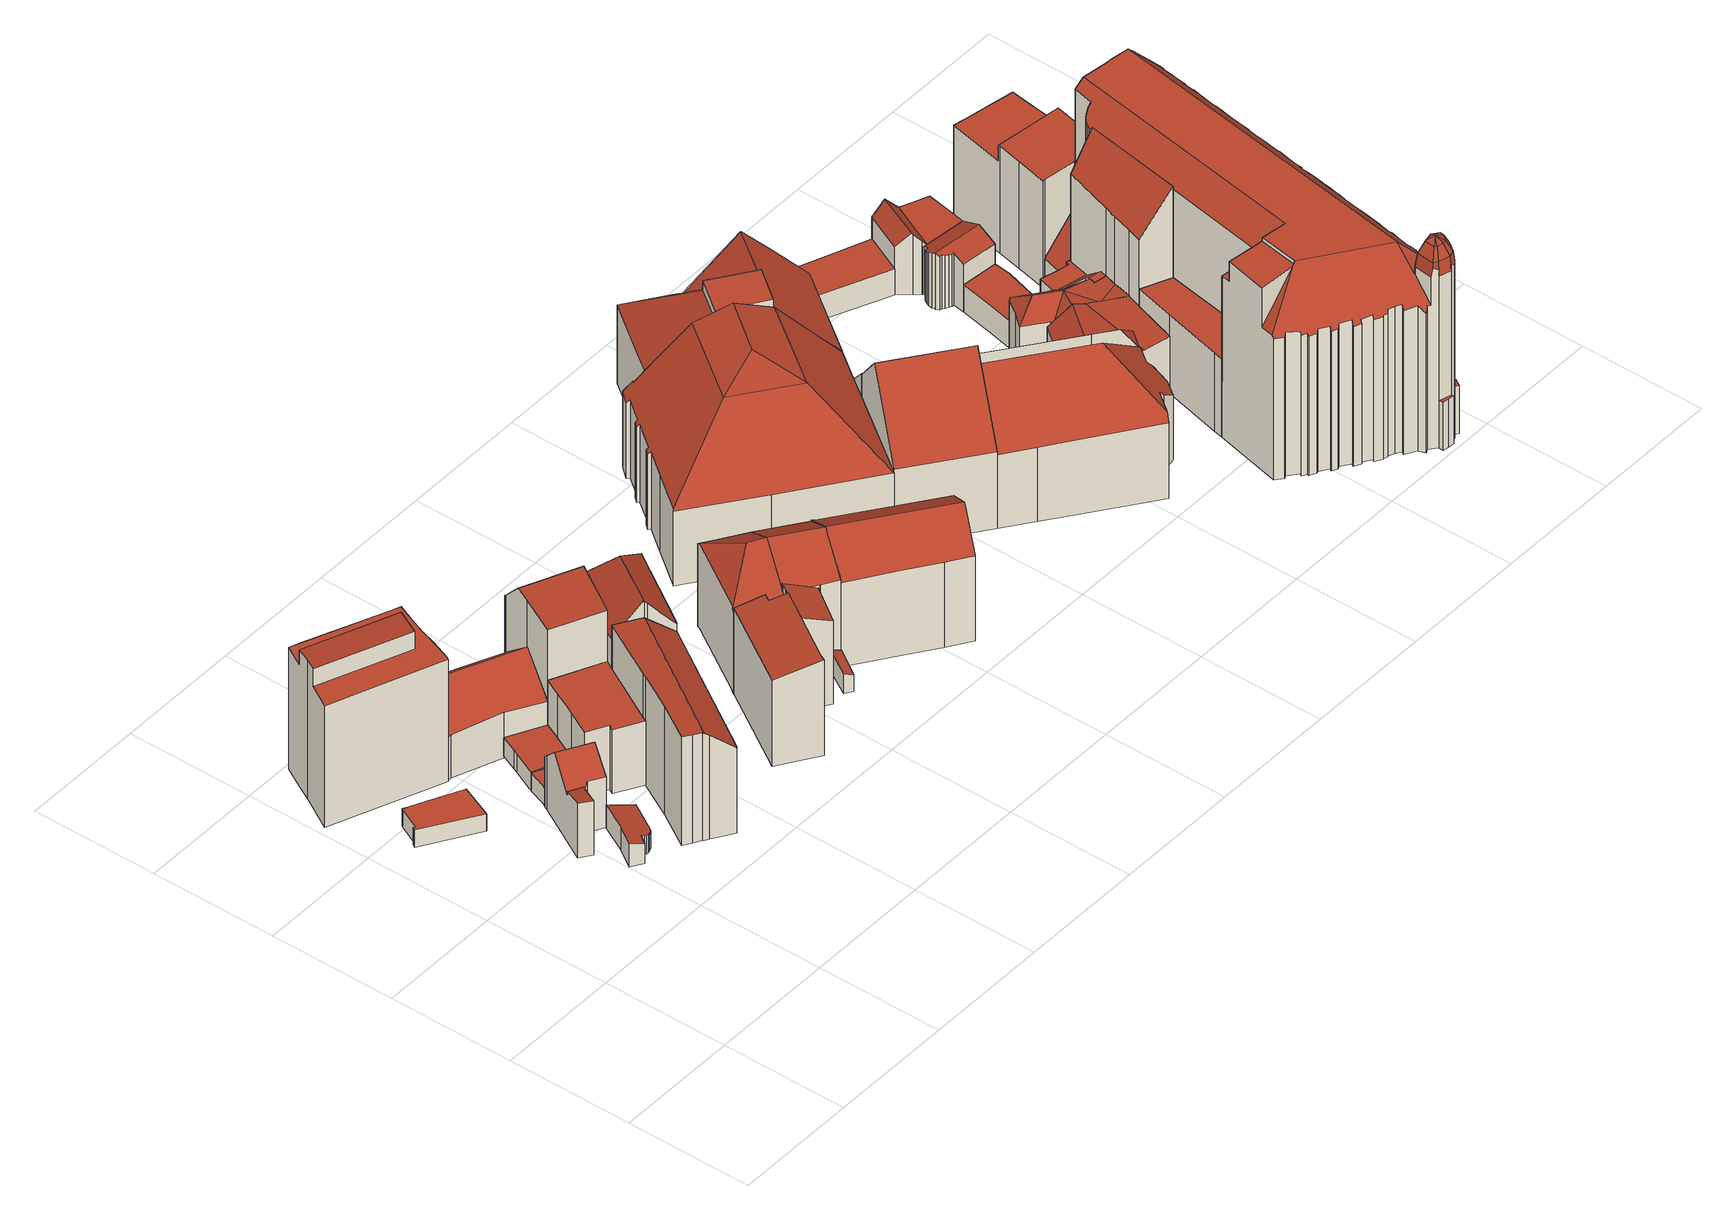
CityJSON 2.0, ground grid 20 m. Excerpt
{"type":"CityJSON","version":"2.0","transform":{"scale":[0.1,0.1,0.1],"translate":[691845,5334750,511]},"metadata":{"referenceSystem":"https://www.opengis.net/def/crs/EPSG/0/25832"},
"CityObjects":{
"building1":{"type":"Building","attributes":{"Gemeindeschluessel":"09162000","HoeheDach":"515.004","HoeheGrund":"511.980","Methode":"1000","NiedrigsteTraufeDesGebaeudes":"515.004","Geometrietyp2DReferenz":"3000","function":"31001_1000","roofType":"1000","measuredHeight":3.02},"geometry":[{"type":"MultiSurface","lod":"2","boundaries":[[[0,1,2,3]],[[4,5,6,7,8,9]],[[10,11,1,0]],[[12,13,14,15,16,17,2,1,11,5,4,9,18]],[[19,18,9,8]],[[20,16,15,21]],[[6,5,11,10]],[[22,23,21,15,14,13]],[[17,16,20,24,3,2]],[[25,22,13,12,18,19]],[[23,22,25,19,8,7,6,10,0,3,24,20,21]]],"semantics":{"surfaces":[{"type":"WallSurface"},{"type":"RoofSurface"},{"type":"GroundSurface"}],"values":[0,0,0,1,0,0,0,0,0,0,2]}}]},
"building2":{"type":"Building","attributes":{"Gemeindeschluessel":"09162000","HoeheDach":"536.243","HoeheGrund":"512.110","Methode":"2000","NiedrigsteTraufeDesGebaeudes":"533.240","Geometrietyp2DReferenz":"3000","function":"31001_9998","roofType":"1000","measuredHeight":24.13,"storeysAboveGround":5},"geometry":[{"type":"MultiSurface","lod":"2","boundaries":[[[26,27,28,29,30,31]],[[32,33,34,35]],[[27,26,36,37,38,39,40,41,42,43,44,45,28]],[[46,47,48,31,30,29,49,50,51,52,32,35,53,54]],[[35,34,55,53]],[[38,46,54,39]],[[56,57,52,51,43,42,41]],[[54,53,55,56,41,40,39]],[[37,47,46,38]],[[34,33,57,56,55]],[[50,49,29,28,45,44,43,51]],[[52,57,33,32]],[[37,36,26,31,48,47]]],"semantics":{"surfaces":[{"type":"WallSurface"},{"type":"GroundSurface"},{"type":"RoofSurface"}],"values":[0,0,1,2,0,0,0,0,0,2,0,0,0]}}]},
"building3":{"type":"Building","attributes":{"Gemeindeschluessel":"09162000","HoeheDach":"515.799","HoeheGrund":"511.840","Methode":"2000","NiedrigsteTraufeDesGebaeudes":"514.741","Geometrietyp2DReferenz":"3000","function":"31001_9998","roofType":"2100","measuredHeight":3.96},"geometry":[{"type":"MultiSurface","lod":"2","boundaries":[[[58,59,60,61]],[[61,60,62,63]],[[64,65,66,67]],[[63,62,68,69]],[[70,71,64,67,72,58,61,63,69,73,74,75]],[[73,76,77,74]],[[69,68,76,73]],[[74,77,78,75]],[[71,79,65,64]],[[78,77,76,68,62,60,59,80,66,65,79,81]],[[70,81,79,71]],[[67,66,80,72]],[[72,80,59,58]],[[75,78,81,70]]],"semantics":{"surfaces":[{"type":"WallSurface"},{"type":"GroundSurface"},{"type":"RoofSurface"}],"values":[0,0,0,0,1,0,0,0,0,2,0,0,0,0]}}]},
"building4":{"type":"Building","attributes":{"Gemeindeschluessel":"09162000","HoeheDach":"523.930","HoeheGrund":"511.875","Methode":"2000","NiedrigsteTraufeDesGebaeudes":"520.040","Geometrietyp2DReferenz":"3000","function":"31001_9998","roofType":"3100","measuredHeight":12.05},"geometry":[{"type":"MultiSurface","lod":"2","boundaries":[[[82,83,84,85]],[[86,87,83,82]],[[88,89,90,91]],[[92,93,94,95]],[[96,85,84,89,88,97,98]],[[99,100,101,98,97]],[[96,98,101,102]],[[83,87,90,89,84]],[[86,95,94,91,90,87]],[[92,103,100,99,93]],[[91,94,93,99,97,88]],[[102,101,100,103]],[[92,95,86,82,85,96,102,103]]],"semantics":{"surfaces":[{"type":"WallSurface"},{"type":"RoofSurface"},{"type":"GroundSurface"}],"values":[0,0,0,0,0,1,0,1,0,0,1,0,2]}}]},
"building5":{"type":"Building","attributes":{"Gemeindeschluessel":"09162000","HoeheDach":"515.110","HoeheGrund":"512.020","Methode":"2000","NiedrigsteTraufeDesGebaeudes":"515.110","Geometrietyp2DReferenz":"3000","function":"31001_2000","roofType":"1000","measuredHeight":3.09},"geometry":[{"type":"MultiSurface","lod":"2","boundaries":[[[104,105,106,107,108,109]],[[110,111,112,113,114,115]],[[113,112,116,105,104,109,117,114]],[[114,117,109,108,118,115]],[[111,119,106,105,116,112]],[[119,111,110,115,118,108,107,106]]],"semantics":{"surfaces":[{"type":"WallSurface"},{"type":"RoofSurface"},{"type":"GroundSurface"}],"values":[0,0,1,0,0,2]}}]},
"building6":{"type":"Building","attributes":{"Gemeindeschluessel":"09162000","HoeheDach":"515.291","HoeheGrund":"512.070","Methode":"1000","NiedrigsteTraufeDesGebaeudes":"515.291","Geometrietyp2DReferenz":"3000","function":"31001_2000","roofType":"1000","measuredHeight":3.22},"geometry":[{"type":"MultiSurface","lod":"2","boundaries":[[[120,121,122,123]],[[124,123,122,125,126,127]],[[128,129,121,120]],[[125,122,121,129,130,131,132,133,126]],[[120,123,124,127,134,135,136,137,128]],[[137,130,129,128]],[[135,132,131,136]],[[126,133,132,135,134,127]],[[136,131,130,137]]],"semantics":{"surfaces":[{"type":"WallSurface"},{"type":"RoofSurface"},{"type":"GroundSurface"}],"values":[0,0,0,1,2,0,0,0,0]}}]},
"building7":{"type":"Building","attributes":{"Gemeindeschluessel":"09162000","HoeheDach":"524.477","HoeheGrund":"511.830","Methode":"1000","NiedrigsteTraufeDesGebaeudes":"519.149","Geometrietyp2DReferenz":"3000","function":"31001_9998","roofType":"3100","measuredHeight":12.65,"storeysAboveGround":2},"geometry":[{"type":"MultiSurface","lod":"2","boundaries":[[[138,139,140,141]],[[142,143,144,145]],[[146,147,148,149,150,151]],[[152,153,154,155,141,140]],[[156,149,148,147,142,145,157,138,141,155,154]],[[144,143,146,151,139,158]],[[151,150,159,153,152,140,139]],[[147,146,143,142]],[[145,144,158,157]],[[157,158,139,138]],[[149,156,154,153,159,150]]],"semantics":{"surfaces":[{"type":"WallSurface"},{"type":"GroundSurface"},{"type":"RoofSurface"}],"values":[0,0,0,0,1,2,2,0,0,0,0]}}]},
"building8":{"type":"Building","attributes":{"Gemeindeschluessel":"09162000","HoeheDach":"522.979","HoeheGrund":"511.920","Methode":"1000","NiedrigsteTraufeDesGebaeudes":"522.979","Geometrietyp2DReferenz":"3000","function":"31001_9998","roofType":"1000","measuredHeight":11.06},"geometry":[{"type":"MultiSurface","lod":"2","boundaries":[[[160,161,162,103]],[[163,164,161,160]],[[165,166,167,168,164,163]],[[169,170,171,172]],[[166,173,174,175,176,167]],[[177,178,175,174]],[[161,164,168,167,176,175,178,179,180,171,170,181,182,162]],[[103,162,182,183]],[[180,179,184,185,172,171]],[[184,179,178,177]],[[177,174,173,166,165,163,160,103,183,186,169,172,185,184]],[[182,181,170,169,186,183]]],"semantics":{"surfaces":[{"type":"WallSurface"},{"type":"RoofSurface"},{"type":"GroundSurface"}],"values":[0,0,0,0,0,0,1,0,0,0,2,0]}}]},
"building9":{"type":"Building","attributes":{"Gemeindeschluessel":"09162000","HoeheDach":"530.627","HoeheGrund":"511.750","Methode":"2000","NiedrigsteTraufeDesGebaeudes":"526.463","Geometrietyp2DReferenz":"3000","function":"31001_9998","roofType":"2100","measuredHeight":18.88,"storeysAboveGround":4},"geometry":[{"type":"MultiSurface","lod":"2","boundaries":[[[187,188,189,190]],[[191,192,193,194,195,196]],[[190,189,197,198]],[[199,200,201,202]],[[203,204,196,195]],[[205,206,202,201,207,208]],[[193,192,200,199]],[[209,205,208,210,211,212]],[[189,188,213,192,191,196,204,214,215,216,197]],[[198,197,216,217]],[[211,210,208,207,201,200,192,213]],[[206,205,209,212,218,187,190,198,217,219,220,203,195,194,193,199,202]],[[217,216,215,219]],[[218,212,211,213,188,187]],[[215,214,204,203,220,219]]],"semantics":{"surfaces":[{"type":"WallSurface"},{"type":"RoofSurface"},{"type":"GroundSurface"}],"values":[0,0,0,0,0,0,0,0,1,0,1,2,0,0,0]}}]},
"building10":{"type":"Building","attributes":{"Gemeindeschluessel":"09162000","HoeheDach":"532.840","HoeheGrund":"511.790","Methode":"2000","NiedrigsteTraufeDesGebaeudes":"528.596","Geometrietyp2DReferenz":"3000","function":"31001_9998","roofType":"3100","measuredHeight":21.05,"storeysAboveGround":5},"geometry":[{"type":"MultiSurface","lod":"2","boundaries":[[[221,222,223,224,225,226]],[[147,227,228,149]],[[228,229,230,154,231,149]],[[232,233,227,147]],[[233,234,229,228,227]],[[232,235,223,222,234,233]],[[154,230,226,225]],[[234,222,221,226,230,229]],[[235,232,147,149,231,154,225,224,223]]],"semantics":{"surfaces":[{"type":"WallSurface"},{"type":"RoofSurface"},{"type":"GroundSurface"}],"values":[0,0,0,0,1,0,0,1,2]}}]},
"building11":{"type":"Building","attributes":{"Gemeindeschluessel":"09162000","HoeheDach":"533.368","HoeheGrund":"511.690","Methode":"1000","NiedrigsteTraufeDesGebaeudes":"527.215","Geometrietyp2DReferenz":"3000","function":"31001_9998","roofType":"3200","measuredHeight":21.68,"storeysAboveGround":4},"geometry":[{"type":"MultiSurface","lod":"2","boundaries":[[[236,237,238,239,240,241]],[[242,243,244,245,239,238]],[[246,243,242]],[[247,248,249,250,251,252]],[[253,246,242,238,237,236,254]],[[255,248,247,252,256,257,258,241,240,239,245,244]],[[257,256,259,253,254,258]],[[248,255,244,243,260,249]],[[259,251,250,249,260,243,246,253]],[[252,251,259,256]],[[258,254,236,241]]],"semantics":{"surfaces":[{"type":"WallSurface"},{"type":"RoofSurface"},{"type":"GroundSurface"}],"values":[0,0,1,0,1,2,0,0,1,0,0]}}]},
"building12":{"type":"Building","attributes":{"Gemeindeschluessel":"09162000","HoeheDach":"528.240","HoeheGrund":"511.720","Methode":"1000","NiedrigsteTraufeDesGebaeudes":"526.604","Geometrietyp2DReferenz":"3000","function":"31001_9998","roofType":"2100","measuredHeight":16.52,"storeysAboveGround":4},"geometry":[{"type":"MultiSurface","lod":"2","boundaries":[[[261,262,263,264]],[[265,266,267,268]],[[268,267,269,270]],[[264,265,268,270,271,272,273,261]],[[264,263,266,265]],[[272,274,275,273]],[[273,275,262,261]],[[271,276,274,272]],[[262,275,274,276,269,267,266,263]],[[270,269,276,271]]],"semantics":{"surfaces":[{"type":"WallSurface"},{"type":"GroundSurface"},{"type":"RoofSurface"}],"values":[0,0,0,1,0,0,0,0,2,0]}}]},
"building13":{"type":"Building","attributes":{"Gemeindeschluessel":"09162000","HoeheDach":"515.375","HoeheGrund":"511.880","Methode":"2000","NiedrigsteTraufeDesGebaeudes":"514.836","Geometrietyp2DReferenz":"3000","function":"31001_2000","roofType":"2100","measuredHeight":3.5},"geometry":[{"type":"MultiSurface","lod":"2","boundaries":[[[277,278,279,280,281]],[[280,282,283,281]],[[284,278,277,285]],[[284,285,283,282,286]],[[281,283,285,277]],[[286,279,278,284]],[[279,286,282,280]]],"semantics":{"surfaces":[{"type":"GroundSurface"},{"type":"WallSurface"},{"type":"RoofSurface"}],"values":[0,1,1,2,1,1,1]}}]},
"building14":{"type":"Building","attributes":{"Gemeindeschluessel":"09162000","HoeheDach":"530.570","HoeheGrund":"511.630","Methode":"2000","NiedrigsteTraufeDesGebaeudes":"525.736","Geometrietyp2DReferenz":"3000","function":"31001_9998","roofType":"3200","measuredHeight":18.94,"storeysAboveGround":5},"geometry":[{"type":"MultiSurface","lod":"2","boundaries":[[[287,288,289,290,291,292,293,294,295,296,297,298]],[[299,300,287,298]],[[301,302,300,299]],[[303,290,289]],[[300,302,304,305,303,289,288,287]],[[306,307,301,299,298,297,296,295,294,293,308,309]],[[301,307,306,309,310,305,304,302]],[[311,310,309,308,293,292]],[[305,310,311,292,291,290,303]]],"semantics":{"surfaces":[{"type":"WallSurface"},{"type":"RoofSurface"},{"type":"GroundSurface"}],"values":[0,0,0,1,1,2,0,0,1]}}]},
"building15":{"type":"Building","attributes":{"Gemeindeschluessel":"09162000","HoeheDach":"530.570","HoeheGrund":"511.730","Methode":"2000","NiedrigsteTraufeDesGebaeudes":"525.900","Geometrietyp2DReferenz":"3000","function":"31001_9998","roofType":"3100","measuredHeight":18.84,"storeysAboveGround":4},"geometry":[{"type":"MultiSurface","lod":"2","boundaries":[[[312,313,314,315,316,305,317]],[[271,318,319,320]],[[321,322,323,324]],[[322,313,312]],[[325,326,327,321,324,328,272,271,320,329,330,331,332]],[[326,315,314,327]],[[327,314,313,322,321]],[[328,333,334,272]],[[316,335,310,305]],[[272,334,318,271]],[[333,323,322,312,336,319,318,334]],[[317,336,312]],[[326,325,332,335,316,315]],[[331,310,335,332]],[[319,336,317,305,310,331,330,329,320]],[[324,323,333,328]]],"semantics":{"surfaces":[{"type":"RoofSurface"},{"type":"WallSurface"},{"type":"GroundSurface"}],"values":[0,1,1,1,2,1,1,1,0,1,0,1,1,1,1,1]}}]},
"building16":{"type":"Building","attributes":{"Gemeindeschluessel":"09162000","HoeheDach":"530.751","HoeheGrund":"511.910","Methode":"1000","NiedrigsteTraufeDesGebaeudes":"526.434","Geometrietyp2DReferenz":"3000","function":"31001_9998","roofType":"3100","measuredHeight":18.84,"storeysAboveGround":4},"geometry":[{"type":"MultiSurface","lod":"2","boundaries":[[[337,338,339,340,341]],[[339,338,342,343,344,340]],[[345,346,341,340,344,347,348,349]],[[350,351,352,353,354,279]],[[353,352,355,356,357,337,341,346,345,358,354]],[[354,358,345,349,359,279]],[[360,361,362,363,351,350,279,359,349,348,347,344,343,342]],[[361,357,356,362]],[[361,360,342,338,337,357]],[[363,362,356,355,352,351]]],"semantics":{"surfaces":[{"type":"RoofSurface"},{"type":"WallSurface"},{"type":"GroundSurface"}],"values":[0,1,1,1,0,1,2,1,1,1]}}]},
"building17":{"type":"Building","attributes":{"name":"Hofbräuhaus","Gemeindeschluessel":"09162000","HoeheDach":"536.620","HoeheGrund":"511.600","Methode":"2000","NiedrigsteTraufeDesGebaeudes":"524.433","Geometrietyp2DReferenz":"3000","function":"31001_2000","roofType":"3400","measuredHeight":25.02,"storeysAboveGround":3},"geometry":[{"type":"MultiSurface","lod":"2","boundaries":[[[364,365,366,367]],[[368,369,370,371]],[[372,373,374,375]],[[376,377,378]],[[379,380,381,382]],[[383,384,385,386]],[[379,387,388,368,371,389,390,391,392,393,394,364,367,395,396,397,383,386,398,372,375,399,400,401,402,380]],[[367,366,403,395]],[[386,385,404,398]],[[391,405,406,392]],[[393,407,408,394]],[[377,409,410,378]],[[390,411,405,391]],[[392,406,407,393]],[[397,412,384,383]],[[370,413,411,390,389,371]],[[388,414,369,368]],[[398,404,373,372]],[[369,414,376,378,413,370]],[[394,408,365,364]],[[387,415,414,388]],[[414,415,382,381,416,417,376]],[[395,403,418,396]],[[378,410,374,373,404,385,384,412,418,403,366,365,408,407,406,405,411,413]],[[410,409,417,416,381,380,402,401,400,399,375,374]],[[379,382,415,387]],[[376,417,409,377]],[[396,418,412,397]]],"semantics":{"surfaces":[{"type":"WallSurface"},{"type":"RoofSurface"},{"type":"GroundSurface"}],"values":[0,0,0,1,0,0,2,0,0,0,0,1,0,0,0,0,0,0,1,0,0,1,0,1,0,0,1,0]}}]},
"building18":{"type":"Building","attributes":{"Gemeindeschluessel":"09162000","HoeheDach":"535.720","HoeheGrund":"511.840","Methode":"2000","NiedrigsteTraufeDesGebaeudes":"525.052","Geometrietyp2DReferenz":"3000","function":"31001_9998","roofType":"3100","measuredHeight":23.88,"storeysAboveGround":2},"geometry":[{"type":"MultiSurface","lod":"2","boundaries":[[[419,420,421,422]],[[420,419,423,424,425,426]],[[427,428,425,424]],[[421,429,428,427,430,422]],[[420,426,429,421]],[[423,419,422,430,427,424]],[[426,425,428,429]]],"semantics":{"surfaces":[{"type":"WallSurface"},{"type":"RoofSurface"},{"type":"GroundSurface"}],"values":[0,0,0,0,1,2,1]}}]},
"building19":{"type":"Building","attributes":{"Gemeindeschluessel":"09162000","HoeheDach":"535.770","HoeheGrund":"511.650","Methode":"2000","NiedrigsteTraufeDesGebaeudes":"524.616","Geometrietyp2DReferenz":"3000","function":"31001_9998","roofType":"3100","measuredHeight":24.12,"storeysAboveGround":3},"geometry":[{"type":"MultiSurface","lod":"2","boundaries":[[[431,432,433,434]],[[435,436,437,438,439,440,441,442,443,444]],[[442,441,445,446]],[[437,436,435,444,447,448,431,434,449,450,451,452,453]],[[454,455,456,433,432,446]],[[442,446,432,457,458,443]],[[438,459,460,461,454,439]],[[446,445,462,454]],[[456,455,461,460,452,451,450,449,434,433]],[[443,458,457,432,431,448,447,444]],[[452,460,459,453]],[[453,459,438,437]],[[440,462,445,441]],[[454,461,455]],[[454,462,440,439]]],"semantics":{"surfaces":[{"type":"WallSurface"},{"type":"GroundSurface"},{"type":"RoofSurface"}],"values":[0,0,0,1,2,2,2,0,0,0,0,0,2,2,0]}}]},
"building20":{"type":"Building","attributes":{"Gemeindeschluessel":"09162000","HoeheDach":"533.804","HoeheGrund":"511.800","Methode":"1000","NiedrigsteTraufeDesGebaeudes":"522.921","Geometrietyp2DReferenz":"3000","function":"31001_9998","roofType":"3200","measuredHeight":22,"storeysAboveGround":3},"geometry":[{"type":"MultiSurface","lod":"2","boundaries":[[[463,464,465,466,467,468,469,470]],[[471,472,473,474]],[[475,476,474,473,477,478]],[[479,480,481,482]],[[466,483,484,485,481,480,486,478,477,467]],[[467,477,473,472,487,468]],[[470,469,468,487,424,488,489,419]],[[486,490,475,478]],[[424,487,472,471]],[[491,492,482,481,485,484]],[[476,475,490,479,482,492,491,493,494,495,496,497,419,489,488,424,471,474]],[[490,486,480,479]],[[497,463,470,419]],[[465,495,494,493,483,466]],[[491,484,483,493]],[[496,495,465,464,463,497]]],"semantics":{"surfaces":[{"type":"RoofSurface"},{"type":"WallSurface"},{"type":"GroundSurface"}],"values":[0,1,1,1,0,0,1,1,1,1,2,1,1,1,1,1]}}]},
"building21":{"type":"Building","attributes":{"Gemeindeschluessel":"09162000","HoeheDach":"528.611","HoeheGrund":"511.760","Methode":"1000","NiedrigsteTraufeDesGebaeudes":"524.811","Geometrietyp2DReferenz":"3000","function":"31001_9998","roofType":"2100","measuredHeight":16.85,"storeysAboveGround":1},"geometry":[{"type":"MultiSurface","lod":"2","boundaries":[[[427,498,499,500]],[[471,501,502,424]],[[500,499,503,504]],[[505,506,501,471]],[[504,503,507,508]],[[508,507,506,505]],[[502,501,506,507,503,499,498]],[[424,502,498,427]],[[427,500,504,508,505,471,424]]],"semantics":{"surfaces":[{"type":"WallSurface"},{"type":"RoofSurface"},{"type":"GroundSurface"}],"values":[0,0,0,0,0,0,1,0,2]}}]},
"building22":{"type":"Building","attributes":{"Gemeindeschluessel":"09162000","HoeheDach":"528.612","HoeheGrund":"511.930","Methode":"2000","NiedrigsteTraufeDesGebaeudes":"525.063","Geometrietyp2DReferenz":"3000","function":"31001_9998","roofType":"2100","measuredHeight":16.68,"storeysAboveGround":2},"geometry":[{"type":"MultiSurface","lod":"2","boundaries":[[[509,510,511,512]],[[513,511,510,514]],[[515,516,513,514,501,517]],[[514,510,518,519,520,501]],[[519,518,510,509,521,522,523,520]],[[517,501,520,523]],[[512,516,515,517,523,522,521,509]],[[512,511,513,516]]],"semantics":{"surfaces":[{"type":"WallSurface"},{"type":"RoofSurface"},{"type":"GroundSurface"}],"values":[0,1,0,1,0,0,2,0]}}]},
"building23":{"type":"Building","attributes":{"Gemeindeschluessel":"09162000","HoeheDach":"523.150","HoeheGrund":"511.715","Methode":"2000","NiedrigsteTraufeDesGebaeudes":"516.499","Geometrietyp2DReferenz":"3000","function":"31001_9998","roofType":"3100","measuredHeight":11.44},"geometry":[{"type":"MultiSurface","lod":"2","boundaries":[[[524,525,526,527]],[[525,528,529,530,526]],[[531,532,533,534]],[[525,524,535,528]],[[536,537,538,539]],[[540,541,542,543]],[[540,539,538,544,541]],[[537,536,545,546]],[[524,527,545,536,539,540,543,547,548,549,550,535]],[[535,550,551,529,528]],[[537,546,530,529,551,552,544,538]],[[547,543,542,532,531,553]],[[550,549,554,552,551]],[[549,548,555,534,533,554]],[[547,553,555,548]],[[531,534,555,553]],[[530,546,545,527,526]],[[542,541,544,552,554,533,532]]],"semantics":{"surfaces":[{"type":"WallSurface"},{"type":"RoofSurface"},{"type":"GroundSurface"}],"values":[0,1,0,0,0,0,0,0,2,0,1,0,0,0,0,1,0,1]}}]},
"building24":{"type":"Building","attributes":{"Gemeindeschluessel":"09162000","HoeheDach":"525.468","HoeheGrund":"511.930","Methode":"1000","NiedrigsteTraufeDesGebaeudes":"525.468","Geometrietyp2DReferenz":"3000","function":"31001_9998","roofType":"1000","measuredHeight":13.54,"storeysAboveGround":3},"geometry":[{"type":"MultiSurface","lod":"2","boundaries":[[[556,557,558,559,560,561,562,563]],[[564,561,560,565]],[[566,563,562,567]],[[568,569,557,556,563,566]],[[565,560,559,570]],[[569,571,570,559,558,557]],[[567,562,561,564]],[[571,569,568,566,567,564,565,570]]],"semantics":{"surfaces":[{"type":"RoofSurface"},{"type":"WallSurface"},{"type":"GroundSurface"}],"values":[0,1,1,1,1,1,1,2]}}]},
"building25":{"type":"Building","attributes":{"Gemeindeschluessel":"09162000","HoeheDach":"523.020","HoeheGrund":"511.701","Methode":"2000","NiedrigsteTraufeDesGebaeudes":"520.580","Geometrietyp2DReferenz":"3000","function":"31001_9998","roofType":"3100","measuredHeight":11.32,"storeysAboveGround":2},"geometry":[{"type":"MultiSurface","lod":"2","boundaries":[[[572,573,550,535,574,575]],[[576,577,578,579]],[[580,549,550,573,581,582]],[[583,584,577,576]],[[535,550,549,548,585,586,583,576,579,587,588,589,590,591,592]],[[572,575,593,594,595,596,597,598]],[[585,599,600,586]],[[574,593,575]],[[588,601,602,589]],[[591,595,594,592]],[[548,603,599,585]],[[573,572,598,581]],[[598,604,605,578,577,584,606,607]],[[590,596,595,591]],[[583,586,600,606,584]],[[535,592,594,593,574]],[[581,598,582]],[[579,578,605,587]],[[590,589,602,597,596]],[[607,606,600,599,603]],[[597,602,601,604,598]],[[580,582,598,607,603]],[[588,587,605,604,601]],[[549,580,603,548]]],"semantics":{"surfaces":[{"type":"WallSurface"},{"type":"GroundSurface"},{"type":"RoofSurface"}],"values":[0,0,0,0,1,2,0,2,0,0,0,2,2,0,0,0,2,0,0,2,2,2,0,0]}}]},
"building26":{"type":"Building","attributes":{"Gemeindeschluessel":"09162000","HoeheDach":"516.174","HoeheGrund":"511.720","Methode":"1000","NiedrigsteTraufeDesGebaeudes":"516.174","Geometrietyp2DReferenz":"3000","function":"31001_2000","roofType":"1000","measuredHeight":4.45},"geometry":[{"type":"MultiSurface","lod":"2","boundaries":[[[608,609,610,611,612,613]],[[614,615,616,613,612,611,617,618,619]],[[620,621,622,623,624,625,610,609,608]],[[611,610,625,617]],[[615,614,619,623,622,621]],[[624,623,619,618,617,625]],[[616,615,621,620,608,613]]],"semantics":{"surfaces":[{"type":"WallSurface"},{"type":"GroundSurface"},{"type":"RoofSurface"}],"values":[0,1,2,0,0,0,0]}}]},
"building27":{"type":"Building","attributes":{"Gemeindeschluessel":"09162000","HoeheDach":"516.397","HoeheGrund":"511.740","Methode":"1000","NiedrigsteTraufeDesGebaeudes":"516.397","Geometrietyp2DReferenz":"3000","function":"31001_2000","roofType":"1000","measuredHeight":4.66},"geometry":[{"type":"MultiSurface","lod":"2","boundaries":[[[626,627,628,629,630,583]],[[631,632,633,634]],[[576,635,626,583]],[[635,636,633,632,637,638,628,627,626]],[[638,637,639,640,629,628]],[[634,633,636,579]],[[579,636,635,576]],[[639,637,632,631]],[[631,634,579,576,583,630,629,640,639]]],"semantics":{"surfaces":[{"type":"WallSurface"},{"type":"RoofSurface"},{"type":"GroundSurface"}],"values":[0,0,0,1,0,0,0,0,2]}}]},
"building28":{"type":"Building","attributes":{"Gemeindeschluessel":"09162000","HoeheDach":"523.000","HoeheGrund":"511.729","Methode":"2000","NiedrigsteTraufeDesGebaeudes":"520.420","Geometrietyp2DReferenz":"3000","function":"31001_2000","roofType":"1000","measuredHeight":11.27},"geometry":[{"type":"MultiSurface","lod":"2","boundaries":[[[589,641,601,588]],[[589,590,596,642,641]],[[595,643,642,596]],[[644,645,646,647]],[[634,648,649,650]],[[591,590,589,588,587,579,634,650,651,652,644,647]],[[651,653,654,652]],[[579,587,655,656]],[[652,654,645,644]],[[591,595,596,590]],[[657,646,645,654,653,649,648,656]],[[641,642,643,657,656,655,601]],[[588,601,655,587]],[[579,656,648,634]],[[650,649,653,651]],[[591,647,646,657,643,595]]],"semantics":{"surfaces":[{"type":"WallSurface"},{"type":"RoofSurface"},{"type":"GroundSurface"}],"values":[0,0,1,0,0,2,0,0,0,0,1,1,0,0,0,0]}}]},
"building29":{"type":"Building","attributes":{"Gemeindeschluessel":"09162000","HoeheDach":"521.340","HoeheGrund":"511.720","Methode":"2000","NiedrigsteTraufeDesGebaeudes":"519.861","Geometrietyp2DReferenz":"3000","function":"31001_9998","roofType":"3100","measuredHeight":9.62},"geometry":[{"type":"MultiSurface","lod":"2","boundaries":[[[658,639,629,659,660,661,662,663,664,665,666,667,668,669,670,671,672,673,674]],[[667,675,676,668]],[[670,677,678,671]],[[661,679,680,662]],[[681,639,658,674,682,683]],[[671,678,684,672]],[[659,685,686,660]],[[673,687,682,674]],[[669,688,677,670]],[[668,676,688,669]],[[689,690,691,680,679,686,685,692,681,683,693]],[[672,684,687,673]],[[664,690,689,665]],[[660,686,679,661]],[[693,683,682,687,684,678,677,688,676,675]],[[666,665,689,693,675,667]],[[639,681,692,629]],[[629,692,685,659]],[[662,680,691,663]],[[663,691,690,664]]],"semantics":{"surfaces":[{"type":"GroundSurface"},{"type":"WallSurface"},{"type":"RoofSurface"}],"values":[0,1,1,1,1,1,1,1,1,1,2,1,1,1,2,1,1,1,1,1]}}]},
"building30":{"type":"Building","attributes":{"Gemeindeschluessel":"09162000","HoeheDach":"541.344","HoeheGrund":"511.830","Methode":"1000","NiedrigsteTraufeDesGebaeudes":"534.040","Geometrietyp2DReferenz":"3000","function":"31001_9998","roofType":"2100","measuredHeight":29.51,"storeysAboveGround":6},"geometry":[{"type":"MultiSurface","lod":"2","boundaries":[[[694,695,696,697,698,699]],[[700,701,702,703]],[[704,705,702,701,696,695,694,706,707]],[[708,709,710,711,699,698,697,700,703]],[[703,702,705,708]],[[710,707,706,711]],[[711,706,694,699]],[[709,708,705,704,707,710]],[[697,696,701,700]]],"semantics":{"surfaces":[{"type":"WallSurface"},{"type":"RoofSurface"},{"type":"GroundSurface"}],"values":[0,0,1,2,0,0,0,0,0]}}]},
"building31":{"type":"Building","attributes":{"Gemeindeschluessel":"09162000","HoeheDach":"546.580","HoeheGrund":"511.900","Methode":"2000","NiedrigsteTraufeDesGebaeudes":"520.180","Geometrietyp2DReferenz":"3000","function":"31001_9998","roofType":"1000","measuredHeight":34.68,"storeysAboveGround":6},"geometry":[{"type":"MultiSurface","lod":"2","boundaries":[[[712,713,714,715]],[[716,717,718,719]],[[720,721,722,723]],[[724,725,726,727]],[[728,729,730,731]],[[732,733,734,735]],[[736,737,738,739]],[[569,740,741,570]],[[738,737,742,743,744]],[[745,746,747,748]],[[749,750,746,745]],[[751,752,753,754]],[[755,756,757,758]],[[759,760,718,717,761,752,751]],[[762,763,764,765]],[[766,767,768,769,770,771]],[[772,773,774,775]],[[776,777,778,779]],[[719,718,760,780]],[[781,782,770,769]],[[783,784,785,786]],[[787,788,789,790]],[[791,792,725,724]],[[793,794,795,796]],[[716,766,771,761,717]],[[797,798,799,800]],[[801,802,803]],[[804,805,784,783]],[[735,734,806,807]],[[753,808,801]],[[809,810,811,812]],[[813,814,815,816]],[[765,764,817,818,819,820,821]],[[723,722,792,791]],[[822,823,805,804]],[[824,825,826,827,828]],[[829,830,831,832,833,834,835]],[[836,837,814,813]],[[838,839,840,841]],[[842,843,844,845]],[[758,757,846,847]],[[848,849,850]],[[851,852,733,732]],[[569,566,853,854,855,740]],[[856,742,737,736]],[[857,763,762]],[[858,859,860,861]],[[850,862,827,848]],[[863,864,865,821,820,853,566,796,795]],[[866,867,868,869]],[[870,871,872,873]],[[848,874,840,839,875,876,806,734,733,852,714,713,877,778,777,846,757,756,878,879,880,881,882,883,799,798,884,726,725,792,722,721,885,886,789,788,887,888,868,867,889,890,860,859,747,746,750,891,892,893,894,895,896,897,898,815,814,837,899,900,901,902,903,904,905,906,907,849]],[[743,908,909,744]],[[910,911,912,913]],[[914,915,916,917]],[[918,894,893,919]],[[920,773,772,916,915,921,922,923,924,925,926,871,870,843,842,927,810,809,928,929,930,785,784,805,823,931,835,834,850,849,763,863,795,794]],[[932,877,713,712]],[[933,875,839,838]],[[934,878,756,755]],[[935,899,837,836]],[[801,803,730]],[[856,936,937,908,743,742]],[[831,938,728,731,832]],[[939,885,721,720]],[[940,892,891,941]],[[942,927,842,845]],[[727,726,884,943]],[[861,860,890,944]],[[945,895,894,918]],[[834,833,862,850]],[[919,893,892,940]],[[946,882,881,947]],[[754,801,729]],[[948,767,766,716,719,780,936,856,736,739,830,829,949,822,804,783,786,950,951,952,812,811,942,845,844,873,872,953,954,955,956,957,958,914,917,775,774,959,793,796,566,569,570,960,961,962,963,910,913,964,965,966,967,968,969,970,971,972,973,974,975,935,836,813,816,976,977,978,945,918,919,940,941,749,745,748,858,861,944,979,866,869,980,981,787,790,982,939,720,723,791,724,727,943,797,800,983,946,947,984,985,934,755,758,847,776,779,932,712,715,851,732,735,807,986,933,838,841,987]],[[761,771,770,782,988,989,990,752]],[[779,778,877,932]],[[848,827,826,874]],[[985,879,878,934]],[[979,889,867,866]],[[754,753,801]],[[967,966,991,992,993]],[[763,857,864,863]],[[976,898,897,977]],[[994,802,801]],[[857,762,765,821,865]],[[990,824,994,808]],[[913,912,995,964]],[[980,888,887,981]],[[844,843,870,873]],[[936,780,760,759,937]],[[964,995,996,965]],[[808,994,801]],[[803,802,828,997]],[[841,840,874,826,825,989,988,987]],[[751,754,729,728]],[[970,905,904,971]],[[729,801,730]],[[748,747,859,858]],[[869,868,888,980]],[[951,929,928,952]],[[768,998,781,769]],[[847,846,777,776]],[[975,900,899,935]],[[931,823,822,949]],[[917,916,772,775]],[[983,883,882,946]],[[958,921,915,914]],[[830,739,738,744,909,938,831]],[[817,992,991,996,995,912,911,999,1000,1001,1002,741,740,855,818]],[[819,818,855,854]],[[730,803,997,731]],[[810,927,942,811]],[[807,806,876,986]],[[948,998,768,767]],[[570,741,1002,960]],[[952,928,809,812]],[[956,923,922,957]],[[978,896,895,945]],[[986,876,875,933]],[[972,903,902,973]],[[982,886,885,939]],[[947,881,880,984]],[[872,871,926,953]],[[948,987,988,782,781,998]],[[715,714,852,851]],[[774,773,920,959]],[[965,996,991,966]],[[849,907,1003,993,992,817,764,763]],[[924,923,956,955]],[[941,891,750,749]],[[997,828,827,862]],[[963,999,911,910]],[[943,884,798,797]],[[950,930,929,951]],[[909,908,937,759,751,728,938]],[[920,794,793,959]],[[835,931,949,829]],[[969,968,1003,907,906]],[[977,897,896,978]],[[790,789,886,982]],[[922,921,958,957]],[[944,890,889,979]],[[962,1000,999,963]],[[967,993,1003,968]],[[800,799,883,983]],[[786,785,930,950]],[[971,904,903,972]],[[752,990,808,753]],[[974,901,900,975]],[[857,865,864]],[[819,854,853,820]],[[973,902,901,974]],[[960,1002,1001,961]],[[994,824,828,802]],[[954,925,924,955]],[[926,925,954,953]],[[984,880,879,985]],[[816,815,898,976]],[[981,887,788,787]],[[989,825,824,990]],[[832,731,997,862,833]],[[961,1001,1000,962]],[[969,906,905,970]]],"semantics":{"surfaces":[{"type":"WallSurface"},{"type":"RoofSurface"},{"type":"GroundSurface"}],"values":[0,0,0,0,1,0,0,0,1,0,0,1,0,1,0,0,0,0,0,0,0,0,0,0,0,0,1,0,0,1,0,0,0,0,0,1,0,0,0,0,0,1,0,0,0,0,0,0,0,0,0,1,0,0,0,0,1,0,0,0,0,1,0,1,0,0,0,0,0,0,0,0,0,1,2,1,0,0,0,0,1,0,1,0,1,1,1,0,0,0,0,0,1,1,0,1,0,1,0,0,0,1,0,0,0,0,0,0,0,1,0,1,0,0,0,0,0,0,0,0,0,0,0,0,0,0,0,0,1,0,0,1,0,0,0,1,0,0,0,0,0,0,0,0,0,0,0,0,1,0,0,1,0,0,1,0,0,0,0,0,1,1,0,0]}}]},
"building32":{"type":"Building","attributes":{"Gemeindeschluessel":"09162000","HoeheDach":"522.318","HoeheGrund":"511.688","Methode":"2000","NiedrigsteTraufeDesGebaeudes":"519.910","Geometrietyp2DReferenz":"3000","function":"31001_9998","roofType":"1000","measuredHeight":10.63,"storeysAboveGround":2},"geometry":[{"type":"MultiSurface","lod":"2","boundaries":[[[682,1004,1005,1006,1007,1008]],[[673,674,682,1008,1009]],[[1010,1004,682,674]],[[1011,1005,1004,1010]],[[1012,619,1013,1014,1007,1006]],[[615,1015,1016,1017,1018]],[[673,1015,615,619,1012,1011,1010,674]],[[1012,1006,1005,1011]],[[673,1009,1016,1015]],[[1017,1014,1013,1018]],[[1016,1009,1008,1007,1014,1017]],[[615,1018,1013,619]]],"semantics":{"surfaces":[{"type":"RoofSurface"},{"type":"WallSurface"},{"type":"GroundSurface"}],"values":[0,1,1,1,1,1,2,1,1,0,0,1]}}]},
"building33":{"type":"Building","attributes":{"Gemeindeschluessel":"09162000","HoeheDach":"522.762","HoeheGrund":"511.750","Methode":"1000","NiedrigsteTraufeDesGebaeudes":"516.626","Geometrietyp2DReferenz":"3000","function":"31001_9998","roofType":"2100","measuredHeight":11.01},"geometry":[{"type":"MultiSurface","lod":"2","boundaries":[[[1019,1020,1021,1022]],[[1022,1021,1023,1024]],[[1025,1026,1027,703]],[[1028,1029,1030,1031]],[[1027,1026,1023,1021,1020,1030,1029,1032,1033,1034,1035,1036,1037,1038]],[[1039,1036,1035,1040]],[[1041,1042,1040,1035,1034,1033]],[[700,1038,1037,1043]],[[1042,1041,1028,1031,1019,1022,1024,1025,703,700,1043,1039,1040]],[[1041,1033,1032,1029,1028]],[[1031,1030,1020,1019]],[[1043,1037,1036,1039]],[[1024,1023,1026,1025]],[[703,1027,1038,700]]],"semantics":{"surfaces":[{"type":"WallSurface"},{"type":"RoofSurface"},{"type":"GroundSurface"}],"values":[0,0,0,0,1,0,0,0,2,0,0,0,0,0]}}]},
"building34":{"type":"Building","attributes":{"Gemeindeschluessel":"09162000","HoeheDach":"530.259","HoeheGrund":"511.760","Methode":"2000","NiedrigsteTraufeDesGebaeudes":"527.650","Geometrietyp2DReferenz":"3000","function":"31001_1000","roofType":"1000","measuredHeight":18.5,"storeysAboveGround":6},"geometry":[{"type":"MultiSurface","lod":"2","boundaries":[[[1044,1045,1046,1047]],[[1048,1049,1050,1051,1052,1053,1054,1055,1056]],[[1057,1045,1044,1058,1053,1052]],[[1059,1060,1061,1062]],[[1063,1064,1065,1066,1049,1048,1061,1060]],[[1062,1061,1048,1056]],[[1067,1068,1069,1067,1070,1046,1045,1057,1052,1051,1050]],[[1067,1066,1065,1068]],[[1050,1049,1066,1067]],[[1039,1063,1060,1059]],[[1047,1071,1072,1073,1074,1040,1039,1059,1062,1056,1055,1054,1053,1058,1044]],[[1073,1072,1071,1047,1046,1070,1067,1069]],[[1074,1073,1069,1068,1065,1064,1040]],[[1040,1064,1063,1039]]],"semantics":{"surfaces":[{"type":"WallSurface"},{"type":"RoofSurface"},{"type":"GroundSurface"}],"values":[0,0,0,0,1,0,1,0,0,0,2,0,0,0]}}]}
},
"vertices":[
[76,603,10],[76,603,40],[84,599,40],[84,599,10],[58,567,40],[59,567,40],[59,567,10],[58,567,10],[56,568,10],[56,568,40],[75,601,10],[75,601,40],[55,562,40],[137,510,40],[157,557,40],[159,562,40],[158,563,40],[109,587,40],[53,563,40],[53,563,10],[158,563,10],[159,562,10],[137,510,10],[157,557,10],[109,587,10],[55,562,10],
[205,671,11],[214,694,11],[227,726,11],[227,726,222],[214,694,222],[205,671,222],[196,701,222],[196,701,247],[172,659,252],[172,659,222],[198,649,11],[185,615,11],[183,611,11],[9,680,11],[30,716,11],[41,735,11],[53,758,11],[71,790,11],[89,783,11],[213,731,11],[183,611,222],[185,615,222],[198,649,222],[213,731,222],[89,783,222],[71,790,222],[53,758,222],[30,716,222],[9,680,222],[30,716,252],[41,735,250],[53,758,247],
[247,322,8],[247,322,38],[243,320,38],[243,320,8],[239,319,39],[239,319,8],[242,393,8],[242,393,48],[277,371,37],[277,371,8],[235,319,40],[235,319,8],[200,320,8],[220,351,8],[250,325,8],[231,320,8],[228,323,8],[218,309,8],[231,320,41],[228,323,42],[218,309,43],[220,351,47],[250,325,37],[200,320,48],
[189,371,9],[189,371,103],[171,384,103],[171,384,9],[204,398,9],[204,398,98],[188,415,90],[188,415,96],[211,402,96],[211,402,90],[242,393,9],[242,393,97],[219,406,97],[219,406,9],[221,475,9],[209,453,129],[221,475,104],[258,425,129],[273,454,96],[224,482,96],[224,482,9],[273,454,9],
[240,514,41],[292,491,41],[292,491,10],[240,514,10],[237,515,10],[237,515,41],[264,460,10],[273,454,10],[273,454,41],[264,460,41],[224,482,41],[224,482,10],[274,455,41],[227,488,41],[227,488,10],[274,455,10],
[312,531,11],[312,531,43],[292,491,43],[292,491,11],[274,499,11],[274,499,43],[237,515,43],[237,515,11],[324,557,11],[324,557,43],[268,586,43],[256,559,43],[254,553,43],[238,518,43],[238,518,11],[254,553,11],[256,559,11],[268,586,11],
[205,671,8],[205,671,135],[227,726,82],[227,726,8],[268,586,8],[268,586,87],[193,614,83],[193,614,8],[324,557,84],[324,557,8],[346,609,8],[347,610,8],[347,610,134],[346,609,135],[368,663,82],[369,663,82],[369,663,8],[368,663,8],[363,648,8],[185,615,8],[185,615,81],[363,648,97],
[304,437,9],[304,437,120],[273,454,120],[300,429,9],[300,429,120],[330,412,9],[341,406,9],[341,406,120],[330,412,120],[312,531,9],[312,531,120],[324,557,120],[324,557,9],[341,407,9],[345,414,9],[345,414,120],[341,407,120],[395,506,9],[395,506,120],[403,520,120],[327,556,120],[300,506,120],[292,491,120],[292,491,9],[403,520,9],[327,556,9],[300,506,9],
[302,279,8],[302,279,194],[290,286,195],[290,286,8],[402,502,196],[435,484,194],[435,484,8],[402,502,8],[395,506,8],[395,506,196],[277,294,196],[277,294,8],[439,481,8],[439,481,190],[475,461,155],[475,461,8],[345,414,8],[345,414,196],[342,253,8],[343,253,8],[343,253,155],[342,253,155],[329,261,8],[329,261,168],[310,273,188],[310,273,8],[303,277,194],[342,408,196],[341,406,196],[311,350,196],[311,350,8],[303,277,8],[341,406,8],[342,408,8],
[459,628,176],[462,626,176],[462,626,8],[459,628,8],[371,667,8],[371,667,176],[324,557,208],[347,610,215],[356,632,218],[369,663,181],[356,632,8],[403,520,8],[403,520,208],[444,593,218],[444,593,8],
[403,520,170],[424,557,168],[462,626,162],[462,626,7],[424,557,7],[403,520,7],[467,624,168],[556,586,168],[556,586,7],[467,624,7],[485,564,224],[455,472,7],[475,461,7],[475,461,168],[455,472,195],[439,481,217],[439,481,7],[434,484,224],[395,506,172],[477,463,7],[435,484,7],[434,484,7],[395,506,7],[435,484,222],[477,463,168],
[536,262,7],[536,262,172],[476,301,156],[476,301,7],[558,432,7],[558,432,156],[596,409,166],[596,409,7],[589,398,166],[589,398,7],[612,383,7],[586,342,7],[542,273,7],[586,342,172],[542,273,172],[612,383,172],
[647,318,9],[672,361,9],[687,354,9],[668,325,9],[658,310,9],[668,325,38],[658,310,38],[672,361,44],[647,318,43],[687,354,38],
[558,432,147],[561,437,151],[562,437,152],[634,551,152],[634,552,151],[635,554,150],[635,554,6],[634,552,6],[634,551,6],[562,437,6],[561,437,6],[558,432,6],[596,409,6],[596,409,147],[620,395,6],[620,395,147],[634,472,196],[623,400,151],[659,457,196],[659,457,6],[623,400,6],[653,540,6],[693,511,6],[693,511,154],[653,540,151],
[656,381,154],[666,374,154],[667,373,154],[690,358,155],[724,410,196],[625,404,154],[612,383,168],[620,395,168],[620,395,7],[666,374,7],[666,374,149],[664,375,150],[664,375,7],[724,410,7],[690,358,7],[667,373,7],[624,317,7],[625,404,7],[659,457,7],[693,511,7],[759,463,7],[624,317,151],[586,342,168],[759,463,154],[625,404,168],
[875,298,198],[915,348,156],[763,459,156],[759,463,156],[724,409,198],[915,348,9],[763,459,9],[759,463,9],[690,358,158],[720,404,193],[724,409,9],[720,404,9],[690,358,9],[754,307,9],[802,273,9],[802,273,156],[754,307,156],[687,354,154],[815,264,157],[837,249,157],[873,295,195],[688,355,156],[688,355,9],[875,298,9],[873,295,9],[837,249,9],[815,264,9],
[782,770,6],[782,770,140],[779,772,136],[779,772,6],[785,551,6],[785,551,134],[678,630,135],[678,630,6],[833,821,6],[833,821,152],[852,808,176],[852,808,6],[899,582,235],[888,665,256],[808,649,235],[1031,608,6],[1067,658,6],[1067,658,135],[1031,608,135],[808,813,6],[808,813,136],[823,831,138],[823,831,6],[1012,581,6],[920,452,6],[679,631,6],[722,688,6],[749,724,6],[746,727,6],[752,735,6],[755,733,6],[785,780,6],[788,778,6],[812,810,6],[834,823,6],[899,775,6],[945,743,6],[991,711,6],[1049,671,6],[785,780,136],[834,823,152],[749,724,140],[746,727,136],[752,735,136],[755,733,139],[945,743,256],[899,775,235],[722,688,139],[812,810,141],[679,631,137],[920,452,135],[1012,581,135],[1049,671,158],[991,711,235],[788,778,140],
[1032,369,8],[1032,369,141],[920,452,141],[920,452,8],[1087,446,8],[1124,498,8],[1124,498,175],[1087,446,247],[1012,581,8],[1012,581,174],[975,529,247],[975,529,8],
[948,941,7],[948,941,143],[1008,896,145],[1008,896,7],[925,757,7],[990,712,7],[1067,658,7],[1067,658,136],[990,712,231],[990,712,248],[925,757,248],[925,757,231],[852,808,143],[852,808,7],[962,808,248],[962,808,231],[853,809,7],[889,860,7],[1020,888,7],[1021,888,7],[1085,843,7],[1116,822,7],[1162,789,7],[1027,762,231],[1021,888,144],[1020,888,144],[889,860,143],[853,809,143],[1162,789,136],[1116,822,194],[1085,843,231],[1027,762,248],
[1076,337,136],[1105,315,137],[1220,231,139],[1226,238,150],[1211,335,228],[1079,434,228],[1033,370,137],[1032,369,136],[1262,395,8],[1262,395,137],[1313,356,138],[1313,356,8],[1290,325,8],[1309,350,8],[1309,350,147],[1290,325,147],[1302,299,8],[1302,299,119],[1284,275,120],[1284,275,8],[1255,276,148],[1261,271,138],[1263,271,137],[1298,320,137],[1124,498,138],[1079,434,8],[1033,370,8],[1298,320,8],[1261,271,8],[1263,271,8],[1255,276,8],[1226,238,8],[1220,231,8],[1105,315,8],[1076,337,8],
[1012,581,176],[1031,608,140],[1031,608,8],[1262,395,176],[1124,498,176],[1230,461,138],[1230,461,8],[1281,422,8],[1281,422,139],[1264,436,139],[1264,436,8],
[1333,382,9],[1333,382,141],[1327,374,141],[1327,374,9],[1313,356,141],[1294,371,176],[1294,371,9],[1313,356,9],[1262,395,9],[1313,397,141],[1290,415,141],[1281,422,141],[1313,397,9],[1290,415,9],[1281,422,9],
[1400,425,7],[1400,425,115],[1385,361,108],[1385,361,7],[1405,446,118],[1358,481,118],[1343,371,106],[1260,439,55],[1260,439,89],[1316,512,89],[1316,512,55],[1405,446,7],[1333,382,7],[1333,382,109],[1290,415,121],[1290,415,7],[1281,422,7],[1281,422,114],[1264,436,93],[1264,436,7],[1287,418,121],[1327,374,7],[1327,374,109],[1230,461,7],[1287,535,7],[1320,510,7],[1345,491,7],[1345,491,121],[1344,492,121],[1230,461,55],[1320,510,93],[1287,535,55],
[1413,245,145],[1419,244,145],[1433,328,145],[1446,405,145],[1400,425,145],[1385,362,145],[1362,267,145],[1359,253,145],[1385,362,9],[1400,425,9],[1359,253,9],[1362,267,9],[1413,245,9],[1419,244,9],[1446,405,9],[1433,328,9],
[1373,470,117],[1345,491,120],[1405,446,119],[1374,469,117],[1365,552,7],[1365,552,96],[1373,546,96],[1373,546,7],[1320,510,96],[1343,492,120],[1324,507,96],[1325,580,7],[1325,580,97],[1304,557,7],[1321,580,7],[1373,545,7],[1369,525,7],[1401,517,7],[1396,497,7],[1416,493,7],[1412,477,7],[1412,475,119],[1412,477,119],[1416,493,120],[1396,497,120],[1398,506,120],[1359,519,120],[1304,557,96],[1321,580,96],[1369,525,113],[1401,517,110],[1287,535,96],[1372,539,101],[1373,545,97],[1324,580,98],[1325,545,120],
[1187,823,52],[1199,840,52],[1224,876,52],[1224,876,7],[1199,840,7],[1187,823,7],[1342,827,7],[1315,768,7],[1191,822,7],[1251,865,7],[1285,852,7],[1343,829,7],[1191,822,52],[1315,768,52],[1342,827,52],[1343,829,52],[1285,852,52],[1251,865,52],
[1325,580,54],[1334,623,54],[1345,676,54],[1345,676,7],[1334,623,7],[1400,643,7],[1400,643,54],[1381,576,54],[1381,576,7],[1365,552,54],[1373,546,54],[1403,670,54],[1347,676,54],[1403,670,7],[1347,676,7],
[1401,517,113],[1399,509,120],[1419,505,120],[1435,569,7],[1435,569,94],[1434,567,94],[1434,567,7],[1381,576,94],[1412,568,94],[1412,568,7],[1427,565,7],[1429,571,7],[1427,565,94],[1429,571,94],[1373,545,95],[1373,546,94],[1426,534,94],
[1408,701,7],[1348,695,7],[1344,695,7],[1339,697,7],[1335,699,7],[1332,702,7],[1328,703,7],[1326,708,7],[1326,710,7],[1325,714,7],[1326,720,7],[1328,725,7],[1331,730,7],[1338,731,7],[1340,738,7],[1338,740,7],[1413,732,7],[1325,714,102],[1326,720,99],[1331,730,94],[1338,731,93],[1339,697,98],[1335,699,99],[1403,670,89],[1413,732,89],[1408,701,103],[1340,738,90],[1348,695,97],[1344,695,97],[1338,740,89],[1328,725,96],[1326,708,103],[1328,703,100],[1332,702,100],[1345,676,89],[1326,710,103],
[1412,477,236],[1412,479,236],[1416,493,238],[1416,493,8],[1412,479,8],[1412,477,8],[1433,567,8],[1433,567,246],[1472,562,303],[1472,562,8],[1403,423,236],[1446,405,303],[1405,446,233],[1400,425,230],[1446,405,8],[1403,423,8],[1400,425,8],[1405,446,8],
[1581,138,9],[1581,138,270],[1576,115,271],[1576,115,9],[1550,14,9],[1550,14,314],[1548,13,311],[1548,13,9],[1616,306,9],[1616,306,261],[1613,289,261],[1613,289,9],[1605,268,9],[1605,268,267],[1609,268,262],[1609,268,9],[1521,19,331],[1528,26,349],[1524,28,349],[1515,22,331],[1578,101,9],[1578,101,267],[1575,102,271],[1575,102,9],[1529,8,9],[1529,8,92],[1520,10,92],[1520,10,9],[1419,244,297],[1446,405,298],[1539,7,92],[1539,11,92],[1520,16,92],[1631,432,9],[1631,432,266],[1628,409,265],[1628,409,9],[1637,431,9],[1637,431,259],[1540,14,331],[1549,16,331],[1544,25,349],[1538,24,349],[1594,190,9],[1594,190,265],[1591,173,265],[1591,173,9],[1540,12,318],[1541,12,316],[1550,14,315],[1405,167,324],[1405,167,330],[1415,230,330],[1415,230,324],[1554,19,9],[1560,15,9],[1560,15,92],[1555,18,92],[1555,18,307],[1554,19,311],[1364,123,252],[1366,126,256],[1366,126,9],[1364,123,9],[1582,151,9],[1582,151,271],[1587,150,266],[1587,150,9],[1541,12,9],[1564,31,92],[1564,31,307],[1484,50,9],[1484,50,265],[1476,55,264],[1476,55,9],[1621,339,9],[1621,339,260],[1620,328,260],[1620,328,9],[1609,290,9],[1609,290,266],[1346,137,9],[1346,137,253],[1334,146,254],[1334,146,9],[1603,253,9],[1603,253,266],[1601,240,266],[1601,240,9],[1537,37,356],[1542,48,349],[1526,45,349],[1481,45,9],[1481,45,258],[1570,76,272],[1570,76,9],[1551,34,349],[1457,60,256],[1446,67,254],[1446,67,9],[1457,60,9],[1645,533,9],[1645,533,269],[1650,532,263],[1650,532,9],[1456,224,330],[1415,230,296],[1415,230,289],[1356,238,289],[1356,238,324],[1498,35,9],[1498,35,261],[1564,42,331],[1566,42,321],[1566,44,307],[1548,60,307],[1546,57,331],[1508,27,9],[1520,17,9],[1520,17,318],[1514,22,322],[1512,23,307],[1512,23,258],[1508,27,259],[1647,550,9],[1647,550,269],[1574,54,9],[1574,54,264],[1568,51,269],[1568,51,9],[1433,79,257],[1432,76,253],[1432,76,9],[1433,79,9],[1586,174,271],[1586,174,9],[1548,60,294],[1519,86,330],[1516,54,294],[1580,114,9],[1580,114,267],[1359,253,289],[1418,244,289],[1418,244,296],[1539,7,9],[1400,167,324],[1633,409,9],[1633,409,259],[1631,394,259],[1631,394,9],[1516,54,307],[1335,149,258],[1340,171,256],[1340,171,324],[1627,371,9],[1627,371,260],[1625,360,260],[1625,360,9],[1421,82,251],[1424,86,259],[1424,86,9],[1421,82,9],[1566,44,270],[1571,66,269],[1572,76,269],[1584,137,266],[1590,190,270],[1593,207,269],[1597,206,264],[1600,220,263],[1595,221,269],[1599,241,268],[1606,253,262],[1611,307,267],[1614,329,266],[1617,339,265],[1621,360,265],[1622,371,265],[1626,395,265],[1638,449,261],[1636,459,265],[1638,478,267],[1643,479,261],[1645,493,261],[1640,494,266],[1643,513,267],[1647,513,262],[1652,550,264],[1654,569,264],[1650,570,270],[1652,591,270],[1657,590,265],[1658,596,265],[1642,598,283],[1608,603,322],[1600,604,330],[1539,11,307],[1520,16,307],[1482,581,9],[1482,581,304],[1487,583,308],[1487,583,9],[1370,116,9],[1370,116,250],[1371,119,253],[1371,119,9],[1643,479,9],[1638,478,9],[1350,139,258],[1381,110,251],[1384,112,256],[1398,102,256],[1396,99,251],[1405,94,252],[1409,96,257],[1448,70,260],[1458,61,257],[1464,58,258],[1466,60,263],[1502,24,251],[1584,137,9],[1571,66,9],[1590,190,9],[1652,550,9],[1539,12,9],[1539,12,317],[1520,17,315],[1611,307,9],[1636,459,9],[1638,449,9],[1448,70,9],[1606,253,9],[1626,395,9],[1645,493,9],[1595,221,9],[1600,220,9],[1567,26,9],[1502,24,9],[1466,60,9],[1464,58,9],[1458,61,9],[1409,96,9],[1405,94,9],[1396,99,9],[1398,102,9],[1384,112,9],[1381,110,9],[1350,139,9],[1472,562,9],[1473,568,9],[1475,573,9],[1478,577,9],[1493,585,9],[1498,585,9],[1505,617,9],[1561,609,9],[1572,608,9],[1608,603,9],[1642,598,9],[1658,596,9],[1657,590,9],[1652,591,9],[1650,570,9],[1654,569,9],[1647,513,9],[1643,513,9],[1640,494,9],[1622,371,9],[1621,360,9],[1617,339,9],[1614,329,9],[1599,241,9],[1597,206,9],[1593,207,9],[1572,76,9],[1563,31,9],[1563,31,315],[1563,32,316],[1561,32,331],[1505,617,318],[1519,615,330],[1561,609,330],[1552,40,349],[1493,585,312],[1498,585,317],[1518,51,331],[1567,26,92],[1478,577,301],[1475,573,299],[1473,568,298],[1472,562,298],[1572,608,330],
[1424,797,89],[1402,806,89],[1382,814,89],[1381,814,89],[1346,739,89],[1338,740,99],[1424,797,7],[1402,806,7],[1382,814,7],[1343,829,90],[1361,822,113],[1330,750,7],[1330,750,111],[1329,751,113],[1315,768,90],
[1482,581,8],[1482,581,103],[1478,577,99],[1478,577,8],[1475,573,97],[1475,573,8],[1473,568,8],[1473,568,96],[1472,562,97],[1493,584,8],[1493,584,112],[1487,583,107],[1487,583,8],[1498,585,117],[1498,585,118],[1499,588,117],[1504,617,115],[1450,624,57],[1435,569,57],[1433,567,56],[1450,624,8],[1504,617,8],[1498,585,8],[1499,588,8],[1435,569,8],
[1586,787,8],[1586,787,166],[1580,746,166],[1580,746,8],[1466,713,193],[1466,715,193],[1466,715,166],[1485,805,166],[1486,806,166],[1486,806,8],[1485,805,8],[1466,715,8],[1466,713,8],[1503,802,166],[1503,802,8],[1447,624,8],[1447,624,193],[1457,673,193],[1457,673,8],[1450,624,193],[1504,617,193],[1554,610,193],[1574,701,193],[1574,701,166],[1554,610,166],[1561,609,166],[1574,702,166],[1574,702,8],[1574,701,8],[1561,609,8],[1554,610,8]
]}
